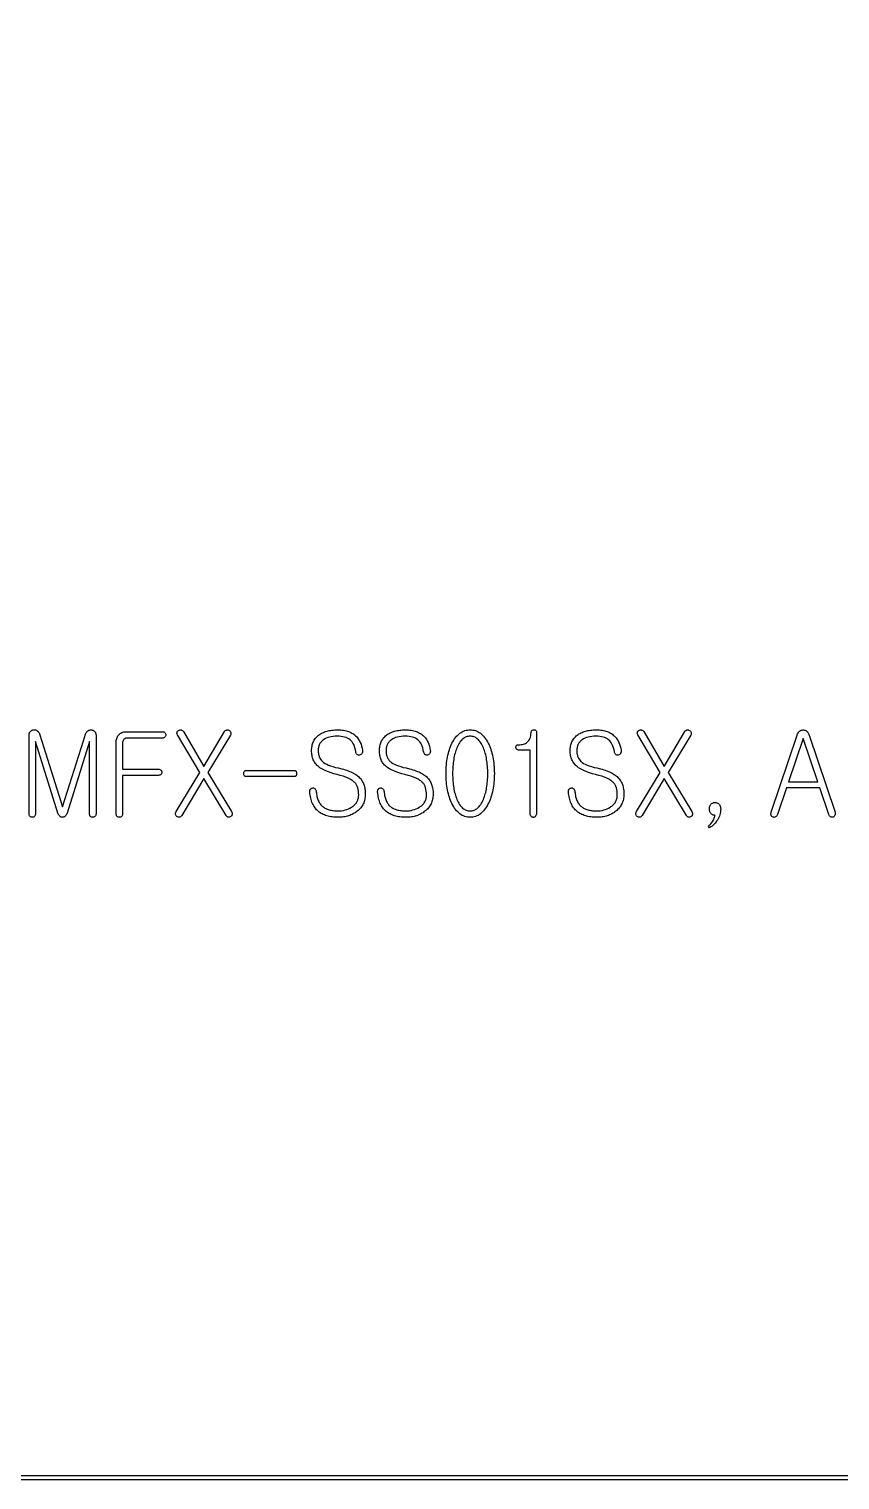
# Model space of a CAD drawing. Extents: x -145 to 145, y -175 to 185.
# Drawn here: x 3.1 to 38.4, y -175.1 to -111.9 of the extents above; entities that cross this region are included whole.
import ezdxf

# ---------------------------------------------------------------- set-up
doc = ezdxf.new("R2010")
doc.units = 0
doc.layers.add('screen_exp-1p', color=7, linetype='CONTINUOUS')

msp = doc.modelspace()

# ---------------------------------------------------------------- linework, layer by layer
at = {"layer": 'screen_exp-1p'}
for points in [[(-145.1, 185.1), (145.1, 185.1), (145.1, -175.1), (-145.1, -175.1), (-145.1, 185.1)], [(-144.9, 0.1), (-134.9, 0.1), (-134.9, -0.1), (-144.9, -0.1), (-144.9, -174.9), (144.9, -174.9), (144.9, -0.1), (134.9, -0.1), (134.9, 0.1), (144.9, 0.1), (144.9, 184.9), (-144.9, 184.9), (-144.9, 0.1)], [(3.068473, -142.678941), (3.069398, -142.65243), (3.072174, -142.62731), (3.076802, -142.603582), (3.08328, -142.581244), (3.091609, -142.560298), (3.101789, -142.540743), (3.113821, -142.52258), (3.127703, -142.505807), (3.157033, -142.479219), (3.19035, -142.458814), (3.208503, -142.45093), (3.227653, -142.444592), (3.2478, -142.4398), (3.268943, -142.436554), (3.2903, -142.43609), (3.311088, -142.437172), (3.350954, -142.443974), (3.388542, -142.456959), (3.423853, -142.476127), (3.457454, -142.503025), (3.485361, -142.534251), (3.507572, -142.569805), (3.524088, -142.609688), (3.624323, -142.926275), (4.526441, -145.790403), (5.437672, -142.916382), (5.528795, -142.624528), (5.536341, -142.601649), (5.545311, -142.580008), (5.555705, -142.559603), (5.567522, -142.540434), (5.595429, -142.505807), (5.62903, -142.476127), (5.666049, -142.457268), (5.704207, -142.445211), (5.723713, -142.441732), (5.743504, -142.439955), (5.763579, -142.439877), (5.783939, -142.441501), (5.804015, -142.443587), (5.823236, -142.447375), (5.841603, -142.452862), (5.859116, -142.460051), (5.875774, -142.468939), (5.891579, -142.479528), (5.920624, -142.505807), (5.935574, -142.52258), (5.94853, -142.540743), (5.959494, -142.560298), (5.968464, -142.581244), (5.97544, -142.603582), (5.980423, -142.62731), (5.983413, -142.65243), (5.98441, -142.678941), (5.98441, -146.087203), (5.983698, -146.10529), (5.981563, -146.122449), (5.97302, -146.153984), (5.958782, -146.181809), (5.938849, -146.205924), (5.917207, -146.223237), (5.893287, -146.235604), (5.867089, -146.243024), (5.838613, -146.245497), (5.810137, -146.243024), (5.783939, -146.235604), (5.76002, -146.223237), (5.738378, -146.205924), (5.720438, -146.181809), (5.707624, -146.153984), (5.699935, -146.122449), (5.697373, -146.087203), (5.697373, -142.946062), (4.726912, -146.06247), (4.707762, -146.105367), (4.686761, -146.142544), (4.663909, -146.174002), (4.639206, -146.19974), (4.612652, -146.219759), (4.584248, -146.234058), (4.553992, -146.242637), (4.521885, -146.245497), (4.490846, -146.242637), (4.461516, -146.234058), (4.433895, -146.219759), (4.407981, -146.19974), (4.383777, -146.174002), (4.361281, -146.142544), (4.340493, -146.105367), (4.321415, -146.06247), (3.350954, -142.946062), (3.350954, -146.087203), (3.350242, -146.10529), (3.348106, -146.122449), (3.339564, -146.153984), (3.325326, -146.181809), (3.305393, -146.205924), (3.284036, -146.223237), (3.26097, -146.235604), (3.236196, -146.243024), (3.209713, -146.245497), (3.181237, -146.243024), (3.15504, -146.235604), (3.13112, -146.223237), (3.109478, -146.205924), (3.091538, -146.181809), (3.078724, -146.153984), (3.071035, -146.122449), (3.068473, -146.087203), (3.068473, -142.678941)], [(7.291807, -142.520647), (8.877348, -142.520647), (8.909811, -142.523121), (8.938856, -142.530541), (8.964485, -142.542907), (8.986696, -142.560221), (9.002642, -142.581244), (9.014033, -142.604741), (9.020867, -142.630711), (9.023145, -142.659154), (9.020867, -142.685434), (9.014033, -142.709858), (9.002642, -142.732427), (8.986696, -142.753141), (8.964485, -142.772619), (8.938856, -142.786531), (8.909811, -142.794879), (8.877348, -142.797661), (7.341925, -142.797661), (7.317578, -142.798744), (7.294655, -142.80199), (7.273155, -142.8074), (7.25308, -142.814975), (7.234428, -142.824714), (7.2172, -142.836617), (7.201396, -142.850684), (7.187016, -142.866915), (7.167082, -142.898759), (7.152844, -142.934932), (7.147861, -142.954641), (7.144302, -142.975433), (7.142166, -142.997306), (7.141454, -143.020262), (7.141454, -144.148105), (8.704214, -144.148105), (8.736677, -144.150578), (8.765722, -144.157998), (8.791351, -144.170365), (8.813562, -144.187678), (8.829509, -144.208393), (8.840899, -144.230962), (8.847733, -144.255386), (8.850011, -144.281665), (8.847733, -144.307945), (8.840899, -144.332369), (8.829509, -144.354938), (8.813562, -144.375652), (8.791351, -144.39513), (8.765722, -144.409042), (8.736677, -144.41739), (8.704214, -144.420172), (7.141454, -144.420172), (7.141454, -146.087203), (7.140742, -146.10529), (7.138606, -146.122449), (7.130064, -146.153984), (7.115826, -146.181809), (7.095893, -146.205924), (7.074536, -146.223237), (7.05147, -146.235604), (7.026696, -146.243024), (7.000213, -146.245497), (6.971737, -146.243024), (6.94554, -146.235604), (6.92162, -146.223237), (6.899978, -146.205924), (6.882038, -146.181809), (6.869224, -146.153984), (6.861535, -146.122449), (6.858973, -146.087203), (6.858973, -143.000475), (6.86061, -142.952013), (6.865522, -142.905561), (6.873709, -142.861118), (6.885171, -142.818685), (6.899907, -142.778261), (6.917918, -142.739847), (6.939204, -142.703443), (6.963764, -142.669048), (6.994803, -142.634266), (7.028689, -142.604123), (7.065423, -142.578616), (7.105005, -142.557748), (7.147434, -142.541516), (7.192711, -142.529922), (7.240835, -142.522966), (7.291807, -142.520647)], [(9.533181, -142.659154), (9.518374, -142.631639), (9.513533, -142.617649), (9.5104, -142.603504), (9.508977, -142.589205), (9.509261, -142.574752), (9.511255, -142.560144), (9.514957, -142.545381), (9.524069, -142.521575), (9.537737, -142.499624), (9.555962, -142.479528), (9.578743, -142.461287), (9.60608, -142.448921), (9.633416, -142.441501), (9.660753, -142.439027), (9.68809, -142.441501), (9.703681, -142.444824), (9.71856, -142.449848), (9.746181, -142.464997), (9.770955, -142.486948), (9.792882, -142.515701), (10.681332, -144.029385), (11.574337, -142.515701), (11.596264, -142.486948), (11.621038, -142.464997), (11.64866, -142.449848), (11.663538, -142.444824), (11.679129, -142.441501), (11.706466, -142.439027), (11.733803, -142.441501), (11.76114, -142.448921), (11.788477, -142.461287), (11.811257, -142.479837), (11.829482, -142.500861), (11.84315, -142.524357), (11.852263, -142.550328), (11.855965, -142.564008), (11.857958, -142.577843), (11.858243, -142.591833), (11.856819, -142.605978), (11.848846, -142.63473), (11.834038, -142.664101), (10.859021, -144.291559), (11.888712, -145.998163), (11.903804, -146.028152), (11.912632, -146.05876), (11.914696, -146.074296), (11.915195, -146.089986), (11.914127, -146.105831), (11.911493, -146.12183), (11.904374, -146.149964), (11.892129, -146.175007), (11.874759, -146.196958), (11.852263, -146.215817), (11.828912, -146.232512), (11.804423, -146.243024), (11.778795, -146.247352), (11.765553, -146.247198), (11.752027, -146.245497), (11.736508, -146.242174), (11.721843, -146.23715), (11.708032, -146.230425), (11.695075, -146.222001), (11.671725, -146.20005), (11.651792, -146.171297), (10.681332, -144.553733), (9.715427, -146.171297), (9.693501, -146.20005), (9.668727, -146.222001), (9.641105, -146.23715), (9.626226, -146.242174), (9.610636, -146.245497), (9.59711, -146.247198), (9.583868, -146.247352), (9.55824, -146.243024), (9.533751, -146.232512), (9.5104, -146.215817), (9.487904, -146.196958), (9.470534, -146.175007), (9.458289, -146.149964), (9.45117, -146.12183), (9.448608, -146.105831), (9.447753, -146.089986), (9.448608, -146.074296), (9.45117, -146.05876), (9.461422, -146.028152), (9.478507, -145.998163), (10.503642, -144.291559), (9.533181, -142.659154)], [(16.512332, -142.436554), (16.577435, -142.437713), (16.640616, -142.441191), (16.701875, -142.446988), (16.761211, -142.455104), (16.818626, -142.465538), (16.874118, -142.478291), (16.927689, -142.493363), (16.979337, -142.510754), (17.029063, -142.530463), (17.076867, -142.552492), (17.122749, -142.576839), (17.166709, -142.603504), (17.208747, -142.632489), (17.248862, -142.663792), (17.287055, -142.697414), (17.323327, -142.733355), (17.373302, -142.791246), (17.418436, -142.853621), (17.45873, -142.920478), (17.494182, -142.991819), (17.524794, -143.067642), (17.550565, -143.147948), (17.571495, -143.232737), (17.587583, -143.32201), (17.590146, -143.344965), (17.591001, -143.366839), (17.590146, -143.38763), (17.587583, -143.40734), (17.583312, -143.425967), (17.577332, -143.443512), (17.569644, -143.459976), (17.560247, -143.475357), (17.542307, -143.499781), (17.52038, -143.51864), (17.494467, -143.531934), (17.464567, -143.539663), (17.435522, -143.539354), (17.407615, -143.53348), (17.380848, -143.522041), (17.35522, -143.505037), (17.332724, -143.482777), (17.315353, -143.45557), (17.303109, -143.423416), (17.29599, -143.386316), (17.280114, -143.30145), (17.259825, -143.222458), (17.235122, -143.14934), (17.206006, -143.082096), (17.172475, -143.020726), (17.134531, -142.96523), (17.092173, -142.915609), (17.045401, -142.871862), (16.993931, -142.834762), (16.937477, -142.802608), (16.876041, -142.775401), (16.80962, -142.753141), (16.738217, -142.735828), (16.66183, -142.723461), (16.58046, -142.716041), (16.494107, -142.713568), (16.400991, -142.715964), (16.313, -142.723152), (16.230135, -142.735132), (16.152395, -142.751905), (16.079782, -142.773469), (16.012294, -142.799826), (15.949931, -142.830974), (15.892695, -142.866915), (15.864557, -142.88788), (15.838235, -142.909967), (15.813727, -142.933173), (15.791036, -142.957501), (15.770159, -142.982949), (15.751098, -143.009519), (15.733852, -143.037208), (15.718422, -143.066019), (15.704807, -143.09595), (15.693007, -143.127002), (15.683023, -143.159175), (15.674854, -143.192468), (15.6685, -143.226883), (15.663962, -143.262418), (15.661239, -143.299073), (15.660331, -143.33685), (15.661043, -143.374645), (15.663179, -143.411359), (15.666738, -143.44699), (15.671721, -143.48154), (15.678128, -143.515007), (15.685959, -143.547393), (15.695214, -143.578696), (15.705893, -143.608917), (15.731521, -143.666113), (15.762844, -143.718981), (15.799863, -143.76752), (15.842577, -143.811731), (15.867689, -143.83372), (15.895186, -143.855169), (15.957335, -143.896443), (16.029023, -143.935552), (16.110251, -143.972498), (16.201018, -144.007279), (16.301325, -144.039896), (16.411171, -144.070349), (16.530556, -144.098638), (16.687459, -144.136434), (16.761425, -144.156781), (16.832401, -144.178094), (16.900388, -144.200374), (16.965384, -144.223619), (17.02739, -144.247831), (17.086407, -144.273009), (17.142433, -144.299153), (17.19547, -144.326263), (17.245516, -144.354339), (17.292573, -144.383381), (17.336639, -144.41339), (17.377716, -144.444365), (17.415802, -144.476306), (17.450899, -144.509213), (17.482347, -144.542216), (17.511766, -144.57692), (17.539157, -144.613325), (17.564518, -144.65143), (17.58785, -144.691235), (17.609154, -144.732741), (17.628429, -144.775947), (17.645674, -144.820853), (17.660891, -144.86746), (17.674079, -144.915768), (17.685238, -144.965776), (17.694368, -145.017484), (17.701469, -145.070893), (17.706542, -145.126002), (17.709585, -145.182811), (17.7106, -145.241321), (17.709211, -145.29871), (17.705047, -145.354631), (17.698106, -145.409083), (17.688388, -145.462067), (17.675895, -145.513582), (17.660624, -145.563628), (17.642578, -145.612206), (17.621755, -145.659316), (17.598155, -145.704957), (17.571779, -145.749129), (17.542627, -145.791833), (17.510698, -145.833068), (17.475993, -145.872834), (17.438512, -145.911133), (17.398254, -145.947962), (17.35522, -145.983323), (17.313556, -146.015071), (17.270575, -146.04477), (17.226277, -146.072421), (17.180662, -146.098024), (17.13373, -146.121579), (17.085481, -146.143086), (17.035915, -146.162544), (16.985032, -146.179954), (16.932832, -146.195315), (16.879315, -146.208629), (16.824481, -146.219894), (16.76833, -146.229111), (16.710862, -146.23628), (16.652077, -146.241401), (16.591975, -146.244473), (16.530556, -146.245497), (16.46152, -146.244492), (16.394512, -146.241478), (16.329534, -146.236454), (16.266584, -146.229421), (16.205663, -146.220377), (16.146771, -146.209325), (16.089909, -146.196262), (16.035075, -146.18119), (15.982269, -146.164109), (15.931493, -146.145018), (15.882746, -146.123917), (15.836028, -146.100807), (15.791338, -146.075687), (15.748678, -146.048558), (15.708046, -146.019419), (15.669443, -145.98827), (15.629541, -145.953083), (15.591846, -145.915538), (15.556358, -145.875636), (15.523077, -145.833377), (15.492003, -145.78876), (15.463135, -145.741786), (15.436474, -145.692455), (15.412021, -145.640766), (15.389774, -145.586719), (15.369734, -145.530316), (15.351901, -145.471554), (15.336275, -145.410436), (15.322855, -145.34696), (15.311643, -145.281127), (15.302637, -145.212936), (15.295839, -145.142388), (15.294415, -145.123065), (15.2947, -145.104669), (15.296693, -145.087201), (15.300395, -145.070661), (15.305805, -145.055048), (15.312924, -145.040362), (15.321752, -145.026604), (15.332288, -145.013774), (15.351652, -144.996151), (15.373293, -144.982857), (15.397213, -144.973891), (15.423411, -144.969254), (15.451887, -144.969563), (15.478085, -144.975437), (15.502005, -144.986876), (15.523646, -145.003881), (15.544149, -145.028614), (15.560096, -145.058294), (15.571486, -145.092921), (15.57832, -145.132494), (15.583161, -145.187198), (15.589711, -145.240007), (15.597969, -145.290923), (15.607935, -145.339946), (15.61961, -145.387074), (15.632994, -145.432309), (15.648086, -145.475651), (15.664887, -145.517099), (15.683397, -145.556653), (15.703614, -145.594313), (15.725541, -145.63008), (15.749176, -145.663953), (15.77452, -145.695933), (15.801572, -145.726019), (15.830332, -145.754211), (15.860802, -145.780509), (15.889545, -145.803272), (15.919961, -145.824566), (15.952049, -145.844391), (15.985811, -145.862748), (16.021246, -145.879636), (16.058354, -145.895056), (16.097134, -145.909007), (16.137588, -145.92149), (16.179715, -145.932504), (16.223514, -145.942049), (16.268987, -145.950126), (16.316132, -145.956735), (16.364951, -145.961875), (16.415442, -145.965546), (16.467606, -145.967749), (16.521444, -145.968483), (16.602387, -145.965933), (16.681194, -145.958281), (16.757865, -145.945527), (16.832401, -145.927673), (16.904801, -145.904717), (16.975066, -145.87666), (17.043194, -145.843502), (17.109187, -145.805243), (17.147256, -145.780567), (17.182869, -145.754771), (17.216026, -145.727854), (17.246726, -145.699817), (17.274971, -145.670658), (17.300759, -145.640379), (17.324092, -145.608979), (17.344968, -145.576459), (17.363389, -145.542818), (17.379353, -145.508056), (17.392861, -145.472173), (17.403914, -145.435169), (17.41251, -145.397045), (17.41865, -145.3578), (17.422334, -145.317434), (17.423562, -145.275948), (17.420999, -145.187449), (17.413311, -145.104978), (17.400496, -145.028537), (17.382557, -144.958124), (17.359491, -144.89374), (17.346036, -144.863808), (17.3313, -144.835384), (17.315282, -144.808467), (17.297983, -144.783058), (17.279402, -144.759155), (17.25954, -144.73676), (17.233538, -144.711041), (17.204511, -144.685825), (17.172457, -144.661111), (17.137379, -144.636899), (17.099274, -144.61319), (17.058144, -144.589983), (16.966808, -144.545076), (16.863369, -144.502179), (16.747828, -144.461292), (16.620184, -144.422414), (16.480438, -144.385546), (16.345178, -144.348755), (16.219599, -144.310109), (16.103702, -144.269608), (15.997486, -144.227252), (15.900953, -144.183041), (15.814101, -144.136975), (15.736931, -144.089054), (15.669443, -144.039278), (15.633581, -144.007588), (15.600033, -143.974353), (15.568799, -143.939572), (15.539878, -143.903244), (15.513271, -143.865371), (15.488977, -143.825953), (15.466997, -143.784988), (15.447331, -143.742477), (15.429978, -143.698421), (15.41494, -143.652819), (15.402214, -143.605671), (15.391803, -143.556977), (15.383705, -143.506737), (15.377921, -143.454952), (15.37445, -143.40162), (15.373293, -143.346743), (15.374468, -143.293682), (15.377992, -143.24209), (15.383865, -143.191966), (15.392088, -143.143311), (15.402659, -143.096124), (15.41558, -143.050406), (15.43085, -143.006156), (15.44847, -142.963375), (15.468439, -142.922063), (15.490757, -142.882219), (15.515424, -142.843843), (15.542441, -142.806937), (15.571806, -142.771498), (15.603521, -142.737528), (15.637586, -142.705027), (15.673999, -142.673994), (15.713047, -142.645242), (15.753875, -142.618344), (15.796482, -142.593302), (15.840869, -142.570114), (15.887035, -142.548782), (15.934982, -142.529304), (15.984708, -142.511682), (16.036214, -142.495914), (16.089499, -142.482001), (16.144565, -142.469944), (16.20141, -142.459741), (16.260035, -142.451394), (16.320439, -142.444901), (16.382624, -142.440264), (16.446588, -142.437481), (16.512332, -142.436554)], [(19.466332, -142.436554), (19.531435, -142.437713), (19.594616, -142.441191), (19.655875, -142.446988), (19.715211, -142.455104), (19.772626, -142.465538), (19.828118, -142.478291), (19.881689, -142.493363), (19.933337, -142.510754), (19.983063, -142.530463), (20.030867, -142.552492), (20.076749, -142.576839), (20.120709, -142.603504), (20.162747, -142.632489), (20.202862, -142.663792), (20.241055, -142.697414), (20.277327, -142.733355), (20.327302, -142.791246), (20.372436, -142.853621), (20.41273, -142.920478), (20.448182, -142.991819), (20.478794, -143.067642), (20.504565, -143.147948), (20.525495, -143.232737), (20.541583, -143.32201), (20.544146, -143.344965), (20.545001, -143.366839), (20.544146, -143.38763), (20.541583, -143.40734), (20.537312, -143.425967), (20.531332, -143.443512), (20.523644, -143.459976), (20.514247, -143.475357), (20.496307, -143.499781), (20.47438, -143.51864), (20.448467, -143.531934), (20.418567, -143.539663), (20.389522, -143.539354), (20.361615, -143.53348), (20.334848, -143.522041), (20.30922, -143.505037), (20.286724, -143.482777), (20.269353, -143.45557), (20.257109, -143.423416), (20.24999, -143.386316), (20.234114, -143.30145), (20.213825, -143.222458), (20.189122, -143.14934), (20.160006, -143.082096), (20.126475, -143.020726), (20.088531, -142.96523), (20.046173, -142.915609), (19.999401, -142.871862), (19.947931, -142.834762), (19.891477, -142.802608), (19.830041, -142.775401), (19.76362, -142.753141), (19.692217, -142.735828), (19.61583, -142.723461), (19.53446, -142.716041), (19.448107, -142.713568), (19.354991, -142.715964), (19.267, -142.723152), (19.184135, -142.735132), (19.106395, -142.751905), (19.033782, -142.773469), (18.966294, -142.799826), (18.903931, -142.830974), (18.846695, -142.866915), (18.818557, -142.88788), (18.792235, -142.909967), (18.767727, -142.933173), (18.745036, -142.957501), (18.724159, -142.982949), (18.705098, -143.009519), (18.687852, -143.037208), (18.672422, -143.066019), (18.658807, -143.09595), (18.647007, -143.127002), (18.637023, -143.159175), (18.628854, -143.192468), (18.6225, -143.226883), (18.617962, -143.262418), (18.615239, -143.299073), (18.614331, -143.33685), (18.615043, -143.374645), (18.617179, -143.411359), (18.620738, -143.44699), (18.625721, -143.48154), (18.632128, -143.515007), (18.639959, -143.547393), (18.649214, -143.578696), (18.659893, -143.608917), (18.685521, -143.666113), (18.716844, -143.718981), (18.753863, -143.76752), (18.796577, -143.811731), (18.821689, -143.83372), (18.849186, -143.855169), (18.911335, -143.896443), (18.983023, -143.935552), (19.064251, -143.972498), (19.155018, -144.007279), (19.255325, -144.039896), (19.365171, -144.070349), (19.484556, -144.098638), (19.641459, -144.136434), (19.715425, -144.156781), (19.786401, -144.178094), (19.854388, -144.200374), (19.919384, -144.223619), (19.98139, -144.247831), (20.040407, -144.273009), (20.096433, -144.299153), (20.14947, -144.326263), (20.199516, -144.354339), (20.246573, -144.383381), (20.290639, -144.41339), (20.331716, -144.444365), (20.369802, -144.476306), (20.404899, -144.509213), (20.436347, -144.542216), (20.465766, -144.57692), (20.493157, -144.613325), (20.518518, -144.65143), (20.54185, -144.691235), (20.563154, -144.732741), (20.582429, -144.775947), (20.599674, -144.820853), (20.614891, -144.86746), (20.628079, -144.915768), (20.639238, -144.965776), (20.648368, -145.017484), (20.655469, -145.070893), (20.660542, -145.126002), (20.663585, -145.182811), (20.6646, -145.241321), (20.663211, -145.29871), (20.659047, -145.354631), (20.652106, -145.409083), (20.642388, -145.462067), (20.629895, -145.513582), (20.614624, -145.563628), (20.596578, -145.612206), (20.575755, -145.659316), (20.552155, -145.704957), (20.525779, -145.749129), (20.496627, -145.791833), (20.464698, -145.833068), (20.429993, -145.872834), (20.392512, -145.911133), (20.352254, -145.947962), (20.30922, -145.983323), (20.267556, -146.015071), (20.224575, -146.04477), (20.180277, -146.072421), (20.134662, -146.098024), (20.08773, -146.121579), (20.039481, -146.143086), (19.989915, -146.162544), (19.939032, -146.179954), (19.886832, -146.195315), (19.833315, -146.208629), (19.778481, -146.219894), (19.72233, -146.229111), (19.664862, -146.23628), (19.606077, -146.241401), (19.545975, -146.244473), (19.484556, -146.245497), (19.41552, -146.244492), (19.348512, -146.241478), (19.283534, -146.236454), (19.220584, -146.229421), (19.159663, -146.220377), (19.100771, -146.209325), (19.043909, -146.196262), (18.989075, -146.18119), (18.936269, -146.164109), (18.885493, -146.145018), (18.836746, -146.123917), (18.790028, -146.100807), (18.745338, -146.075687), (18.702678, -146.048558), (18.662046, -146.019419), (18.623443, -145.98827), (18.583541, -145.953083), (18.545846, -145.915538), (18.510358, -145.875636), (18.477077, -145.833377), (18.446003, -145.78876), (18.417135, -145.741786), (18.390474, -145.692455), (18.366021, -145.640766), (18.343774, -145.586719), (18.323734, -145.530316), (18.305901, -145.471554), (18.290275, -145.410436), (18.276855, -145.34696), (18.265643, -145.281127), (18.256637, -145.212936), (18.249839, -145.142388), (18.248415, -145.123065), (18.2487, -145.104669), (18.250693, -145.087201), (18.254395, -145.070661), (18.259805, -145.055048), (18.266924, -145.040362), (18.275752, -145.026604), (18.286288, -145.013774), (18.305652, -144.996151), (18.327293, -144.982857), (18.351213, -144.973891), (18.377411, -144.969254), (18.405887, -144.969563), (18.432085, -144.975437), (18.456005, -144.986876), (18.477646, -145.003881), (18.498149, -145.028614), (18.514096, -145.058294), (18.525486, -145.092921), (18.53232, -145.132494), (18.537161, -145.187198), (18.543711, -145.240007), (18.551969, -145.290923), (18.561935, -145.339946), (18.57361, -145.387074), (18.586994, -145.432309), (18.602086, -145.475651), (18.618887, -145.517099), (18.637397, -145.556653), (18.657614, -145.594313), (18.679541, -145.63008), (18.703176, -145.663953), (18.72852, -145.695933), (18.755572, -145.726019), (18.784332, -145.754211), (18.814802, -145.780509), (18.843545, -145.803272), (18.873961, -145.824566), (18.906049, -145.844391), (18.939811, -145.862748), (18.975246, -145.879636), (19.012354, -145.895056), (19.051134, -145.909007), (19.091588, -145.92149), (19.133715, -145.932504), (19.177514, -145.942049), (19.222987, -145.950126), (19.270132, -145.956735), (19.318951, -145.961875), (19.369442, -145.965546), (19.421606, -145.967749), (19.475444, -145.968483), (19.556387, -145.965933), (19.635194, -145.958281), (19.711865, -145.945527), (19.786401, -145.927673), (19.858801, -145.904717), (19.929066, -145.87666), (19.997194, -145.843502), (20.063187, -145.805243), (20.101256, -145.780567), (20.136869, -145.754771), (20.170026, -145.727854), (20.200726, -145.699817), (20.228971, -145.670658), (20.254759, -145.640379), (20.278092, -145.608979), (20.298968, -145.576459), (20.317389, -145.542818), (20.333353, -145.508056), (20.346861, -145.472173), (20.357914, -145.435169), (20.36651, -145.397045), (20.37265, -145.3578), (20.376334, -145.317434), (20.377562, -145.275948), (20.374999, -145.187449), (20.367311, -145.104978), (20.354496, -145.028537), (20.336557, -144.958124), (20.313491, -144.89374), (20.300036, -144.863808), (20.2853, -144.835384), (20.269282, -144.808467), (20.251983, -144.783058), (20.233402, -144.759155), (20.21354, -144.73676), (20.187538, -144.711041), (20.158511, -144.685825), (20.126457, -144.661111), (20.091379, -144.636899), (20.053274, -144.61319), (20.012144, -144.589983), (19.920808, -144.545076), (19.817369, -144.502179), (19.701828, -144.461292), (19.574184, -144.422414), (19.434438, -144.385546), (19.299178, -144.348755), (19.173599, -144.310109), (19.057702, -144.269608), (18.951486, -144.227252), (18.854953, -144.183041), (18.768101, -144.136975), (18.690931, -144.089054), (18.623443, -144.039278), (18.587581, -144.007588), (18.554033, -143.974353), (18.522799, -143.939572), (18.493878, -143.903244), (18.467271, -143.865371), (18.442977, -143.825953), (18.420997, -143.784988), (18.401331, -143.742477), (18.383978, -143.698421), (18.36894, -143.652819), (18.356214, -143.605671), (18.345803, -143.556977), (18.337705, -143.506737), (18.331921, -143.454952), (18.32845, -143.40162), (18.327293, -143.346743), (18.328468, -143.293682), (18.331992, -143.24209), (18.337865, -143.191966), (18.346088, -143.143311), (18.356659, -143.096124), (18.36958, -143.050406), (18.38485, -143.006156), (18.40247, -142.963375), (18.422439, -142.922063), (18.444757, -142.882219), (18.469424, -142.843843), (18.496441, -142.806937), (18.525806, -142.771498), (18.557521, -142.737528), (18.591586, -142.705027), (18.627999, -142.673994), (18.667047, -142.645242), (18.707875, -142.618344), (18.750482, -142.593302), (18.794869, -142.570114), (18.841035, -142.548782), (18.888982, -142.529304), (18.938708, -142.511682), (18.990214, -142.495914), (19.043499, -142.482001), (19.098565, -142.469944), (19.15541, -142.459741), (19.214035, -142.451394), (19.274439, -142.444901), (19.336624, -142.440264), (19.400588, -142.437481), (19.466332, -142.436554)], [(22.279091, -142.436554), (22.340367, -142.438853), (22.400042, -142.445752), (22.458116, -142.457249), (22.514587, -142.473345), (22.569457, -142.49404), (22.622724, -142.519333), (22.67439, -142.549226), (22.724455, -142.583718), (22.772917, -142.622808), (22.819778, -142.666497), (22.865037, -142.714785), (22.908694, -142.767672), (22.95075, -142.825158), (22.991203, -142.887243), (23.030055, -142.953926), (23.067305, -143.025209), (23.099305, -143.092955), (23.12924, -143.162634), (23.157111, -143.234245), (23.182918, -143.307788), (23.206659, -143.383263), (23.228337, -143.460671), (23.247949, -143.540011), (23.265498, -143.621284), (23.280982, -143.704488), (23.294401, -143.789625), (23.305756, -143.876695), (23.315046, -143.965696), (23.322272, -144.05663), (23.327433, -144.149496), (23.33053, -144.244295), (23.331562, -144.341026), (23.33053, -144.437157), (23.327433, -144.531395), (23.322272, -144.62374), (23.315046, -144.714191), (23.305756, -144.802748), (23.294401, -144.889411), (23.280982, -144.974181), (23.265498, -145.057057), (23.247949, -145.13804), (23.228337, -145.217129), (23.206659, -145.294324), (23.182918, -145.369626), (23.157111, -145.443034), (23.12924, -145.514548), (23.099305, -145.584169), (23.067305, -145.651896), (23.030055, -145.723777), (22.991203, -145.791021), (22.95075, -145.853627), (22.908694, -145.911596), (22.865037, -145.964928), (22.819778, -146.013622), (22.772917, -146.057678), (22.724455, -146.097097), (22.67439, -146.131878), (22.622724, -146.162022), (22.569457, -146.187528), (22.514587, -146.208397), (22.458116, -146.224628), (22.400042, -146.236222), (22.340367, -146.243178), (22.279091, -146.245497), (22.217262, -146.243178), (22.157071, -146.236222), (22.098518, -146.224628), (22.041601, -146.208397), (21.986322, -146.187528), (21.932681, -146.162022), (21.880677, -146.131878), (21.83031, -146.097097), (21.78158, -146.057678), (21.734488, -146.013622), (21.689033, -145.964928), (21.645216, -145.911596), (21.603036, -145.853627), (21.562493, -145.791021), (21.523588, -145.723777), (21.48632, -145.651896), (21.454872, -145.584169), (21.425453, -145.514548), (21.398063, -145.443034), (21.372701, -145.369626), (21.349369, -145.294324), (21.328065, -145.217129), (21.308791, -145.13804), (21.291545, -145.057057), (21.276328, -144.974181), (21.26314, -144.889411), (21.251981, -144.802748), (21.242851, -144.714191), (21.23575, -144.62374), (21.230677, -144.531395), (21.227634, -144.437157), (21.22662, -144.341026), (21.227634, -144.244295), (21.230677, -144.149496), (21.23575, -144.05663), (21.242851, -143.965696), (21.251981, -143.876695), (21.26314, -143.789625), (21.276328, -143.704488), (21.291545, -143.621284), (21.308791, -143.540011), (21.328065, -143.460671), (21.349369, -143.383263), (21.372701, -143.307788), (21.398063, -143.234245), (21.425453, -143.162634), (21.454872, -143.092955), (21.48632, -143.025209), (21.523588, -142.953926), (21.562493, -142.887243), (21.603036, -142.825158), (21.645216, -142.767672), (21.689033, -142.714785), (21.734488, -142.666497), (21.78158, -142.622808), (21.83031, -142.583718), (21.880677, -142.549226), (21.932681, -142.519333), (21.986322, -142.49404), (22.041601, -142.473345), (22.098518, -142.457249), (22.157071, -142.445752), (22.217262, -142.438853), (22.279091, -142.436554)], [(22.279091, -142.713568), (22.233583, -142.715539), (22.18932, -142.721452), (22.146304, -142.731306), (22.104533, -142.745103), (22.064008, -142.762842), (22.024729, -142.784522), (21.986696, -142.810144), (21.949909, -142.839708), (21.914367, -142.873214), (21.880072, -142.910662), (21.847022, -142.952052), (21.815218, -142.997384), (21.784659, -143.046657), (21.755347, -143.099873), (21.72728, -143.15703), (21.700459, -143.218129), (21.677839, -143.275866), (21.656678, -143.335304), (21.636976, -143.396442), (21.618733, -143.45928), (21.60195, -143.523819), (21.586627, -143.590058), (21.572763, -143.657997), (21.560358, -143.727637), (21.549412, -143.798978), (21.539926, -143.872018), (21.5319, -143.94676), (21.525332, -144.023201), (21.520224, -144.101343), (21.516576, -144.181186), (21.514387, -144.262729), (21.513657, -144.345972), (21.514387, -144.428018), (21.516576, -144.50844), (21.520224, -144.587239), (21.525332, -144.664415), (21.5319, -144.739968), (21.539926, -144.813897), (21.549412, -144.886204), (21.560358, -144.956887), (21.572763, -145.025947), (21.586627, -145.093385), (21.60195, -145.159199), (21.618733, -145.22339), (21.636976, -145.285957), (21.656678, -145.346902), (21.677839, -145.406223), (21.700459, -145.463922), (21.72728, -145.525021), (21.755347, -145.582178), (21.784659, -145.635394), (21.815218, -145.684667), (21.847022, -145.729999), (21.880072, -145.771389), (21.914367, -145.808837), (21.949909, -145.842343), (21.986696, -145.871907), (22.024729, -145.897529), (22.064008, -145.91921), (22.104533, -145.936948), (22.146304, -145.950745), (22.18932, -145.960599), (22.233583, -145.966512), (22.279091, -145.968483), (22.323513, -145.966512), (22.366797, -145.960599), (22.408941, -145.950745), (22.449947, -145.936948), (22.489813, -145.91921), (22.52854, -145.897529), (22.566128, -145.871907), (22.602578, -145.842343), (22.637888, -145.808837), (22.672059, -145.771389), (22.705091, -145.729999), (22.736984, -145.684667), (22.767738, -145.635394), (22.797353, -145.582178), (22.825829, -145.525021), (22.853166, -145.463922), (22.876338, -145.406223), (22.898016, -145.346902), (22.918198, -145.285957), (22.936885, -145.22339), (22.954078, -145.159199), (22.969775, -145.093385), (22.983977, -145.025947), (22.996685, -144.956887), (23.007897, -144.886204), (23.017615, -144.813897), (23.025837, -144.739968), (23.032564, -144.664415), (23.037797, -144.587239), (23.041534, -144.50844), (23.043777, -144.428018), (23.044524, -144.345972), (23.043777, -144.262729), (23.041534, -144.181186), (23.037797, -144.101343), (23.032564, -144.023201), (23.025837, -143.94676), (23.017615, -143.872018), (23.007897, -143.798978), (22.996685, -143.727637), (22.983977, -143.657997), (22.969775, -143.590058), (22.954078, -143.523819), (22.936885, -143.45928), (22.918198, -143.396442), (22.898016, -143.335304), (22.876338, -143.275866), (22.853166, -143.218129), (22.825829, -143.15703), (22.797353, -143.099873), (22.767738, -143.046657), (22.736984, -142.997384), (22.705091, -142.952052), (22.672059, -142.910662), (22.637888, -142.873214), (22.602578, -142.839708), (22.566128, -142.810144), (22.52854, -142.784522), (22.489813, -142.762842), (22.449947, -142.745103), (22.408941, -142.731306), (22.366797, -142.721452), (22.323513, -142.715539), (22.279091, -142.713568)], [(24.387072, -143.317063), (24.361372, -143.315285), (24.338947, -143.309952), (24.319797, -143.301063), (24.303922, -143.288619), (24.291321, -143.27262), (24.281995, -143.253065), (24.275944, -143.229955), (24.273168, -143.203289), (24.273737, -143.176624), (24.277724, -143.153513), (24.285128, -143.133958), (24.295949, -143.117959), (24.310187, -143.105515), (24.327842, -143.096626), (24.348914, -143.091293), (24.373403, -143.089516), (24.435267, -143.087815), (24.493287, -143.082714), (24.547463, -143.074212), (24.597794, -143.062309), (24.644281, -143.047005), (24.686924, -143.0283), (24.725722, -143.006195), (24.760676, -142.980689), (24.797197, -142.945985), (24.829303, -142.906179), (24.856996, -142.861273), (24.880275, -142.811265), (24.899141, -142.756156), (24.913592, -142.695945), (24.92363, -142.630634), (24.929254, -142.560221), (24.932173, -142.532319), (24.938651, -142.507972), (24.948689, -142.48718), (24.962286, -142.469944), (24.979443, -142.456263), (25.000159, -142.446138), (25.024435, -142.439568), (25.05227, -142.436554), (25.080034, -142.437404), (25.104096, -142.442428), (25.124457, -142.451626), (25.141115, -142.464997), (25.154072, -142.482543), (25.163326, -142.504262), (25.168879, -142.530154), (25.17073, -142.560221), (25.17073, -146.067417), (25.170018, -146.087899), (25.167882, -146.107299), (25.164323, -146.125618), (25.15934, -146.142854), (25.145102, -146.17408), (25.125168, -146.200977), (25.103811, -146.222619), (25.080746, -146.238077), (25.055972, -146.247352), (25.042944, -146.249671), (25.029489, -146.250444), (25.001013, -146.245497), (24.974815, -146.235604), (24.950896, -146.220764), (24.929254, -146.200977), (24.911314, -146.171915), (24.8985, -146.139144), (24.890811, -146.102662), (24.888249, -146.06247), (24.888249, -143.317063), (24.387072, -143.317063)], [(27.775332, -142.436554), (27.840435, -142.437713), (27.903616, -142.441191), (27.964875, -142.446988), (28.024211, -142.455104), (28.081626, -142.465538), (28.137118, -142.478291), (28.190689, -142.493363), (28.242337, -142.510754), (28.292063, -142.530463), (28.339867, -142.552492), (28.385749, -142.576839), (28.429709, -142.603504), (28.471747, -142.632489), (28.511862, -142.663792), (28.550055, -142.697414), (28.586327, -142.733355), (28.636302, -142.791246), (28.681436, -142.853621), (28.72173, -142.920478), (28.757182, -142.991819), (28.787794, -143.067642), (28.813565, -143.147948), (28.834495, -143.232737), (28.850583, -143.32201), (28.853146, -143.344965), (28.854001, -143.366839), (28.853146, -143.38763), (28.850583, -143.40734), (28.846312, -143.425967), (28.840332, -143.443512), (28.832644, -143.459976), (28.823247, -143.475357), (28.805307, -143.499781), (28.78338, -143.51864), (28.757467, -143.531934), (28.727567, -143.539663), (28.698522, -143.539354), (28.670615, -143.53348), (28.643848, -143.522041), (28.61822, -143.505037), (28.595724, -143.482777), (28.578353, -143.45557), (28.566109, -143.423416), (28.55899, -143.386316), (28.543114, -143.30145), (28.522825, -143.222458), (28.498122, -143.14934), (28.469006, -143.082096), (28.435475, -143.020726), (28.397531, -142.96523), (28.355173, -142.915609), (28.308401, -142.871862), (28.256931, -142.834762), (28.200477, -142.802608), (28.139041, -142.775401), (28.07262, -142.753141), (28.001217, -142.735828), (27.92483, -142.723461), (27.84346, -142.716041), (27.757107, -142.713568), (27.663991, -142.715964), (27.576, -142.723152), (27.493135, -142.735132), (27.415395, -142.751905), (27.342782, -142.773469), (27.275294, -142.799826), (27.212931, -142.830974), (27.155695, -142.866915), (27.127557, -142.88788), (27.101235, -142.909967), (27.076727, -142.933173), (27.054036, -142.957501), (27.033159, -142.982949), (27.014098, -143.009519), (26.996852, -143.037208), (26.981422, -143.066019), (26.967807, -143.09595), (26.956007, -143.127002), (26.946023, -143.159175), (26.937854, -143.192468), (26.9315, -143.226883), (26.926962, -143.262418), (26.924239, -143.299073), (26.923331, -143.33685), (26.924043, -143.374645), (26.926179, -143.411359), (26.929738, -143.44699), (26.934721, -143.48154), (26.941128, -143.515007), (26.948959, -143.547393), (26.958214, -143.578696), (26.968893, -143.608917), (26.994521, -143.666113), (27.025844, -143.718981), (27.062863, -143.76752), (27.105577, -143.811731), (27.130689, -143.83372), (27.158186, -143.855169), (27.220335, -143.896443), (27.292023, -143.935552), (27.373251, -143.972498), (27.464018, -144.007279), (27.564325, -144.039896), (27.674171, -144.070349), (27.793556, -144.098638), (27.950459, -144.136434), (28.024425, -144.156781), (28.095401, -144.178094), (28.163388, -144.200374), (28.228384, -144.223619), (28.29039, -144.247831), (28.349407, -144.273009), (28.405433, -144.299153), (28.45847, -144.326263), (28.508516, -144.354339), (28.555573, -144.383381), (28.599639, -144.41339), (28.640716, -144.444365), (28.678802, -144.476306), (28.713899, -144.509213), (28.745347, -144.542216), (28.774766, -144.57692), (28.802157, -144.613325), (28.827518, -144.65143), (28.85085, -144.691235), (28.872154, -144.732741), (28.891429, -144.775947), (28.908674, -144.820853), (28.923891, -144.86746), (28.937079, -144.915768), (28.948238, -144.965776), (28.957368, -145.017484), (28.964469, -145.070893), (28.969542, -145.126002), (28.972585, -145.182811), (28.9736, -145.241321), (28.972211, -145.29871), (28.968047, -145.354631), (28.961106, -145.409083), (28.951388, -145.462067), (28.938895, -145.513582), (28.923624, -145.563628), (28.905578, -145.612206), (28.884755, -145.659316), (28.861155, -145.704957), (28.834779, -145.749129), (28.805627, -145.791833), (28.773698, -145.833068), (28.738993, -145.872834), (28.701512, -145.911133), (28.661254, -145.947962), (28.61822, -145.983323), (28.576556, -146.015071), (28.533575, -146.04477), (28.489277, -146.072421), (28.443662, -146.098024), (28.39673, -146.121579), (28.348481, -146.143086), (28.298915, -146.162544), (28.248032, -146.179954), (28.195832, -146.195315), (28.142315, -146.208629), (28.087481, -146.219894), (28.03133, -146.229111), (27.973862, -146.23628), (27.915077, -146.241401), (27.854975, -146.244473), (27.793556, -146.245497), (27.72452, -146.244492), (27.657512, -146.241478), (27.592534, -146.236454), (27.529584, -146.229421), (27.468663, -146.220377), (27.409771, -146.209325), (27.352909, -146.196262), (27.298075, -146.18119), (27.245269, -146.164109), (27.194493, -146.145018), (27.145746, -146.123917), (27.099028, -146.100807), (27.054338, -146.075687), (27.011678, -146.048558), (26.971046, -146.019419), (26.932443, -145.98827), (26.892541, -145.953083), (26.854846, -145.915538), (26.819358, -145.875636), (26.786077, -145.833377), (26.755003, -145.78876), (26.726135, -145.741786), (26.699474, -145.692455), (26.675021, -145.640766), (26.652774, -145.586719), (26.632734, -145.530316), (26.614901, -145.471554), (26.599275, -145.410436), (26.585855, -145.34696), (26.574643, -145.281127), (26.565637, -145.212936), (26.558839, -145.142388), (26.557415, -145.123065), (26.5577, -145.104669), (26.559693, -145.087201), (26.563395, -145.070661), (26.568805, -145.055048), (26.575924, -145.040362), (26.584752, -145.026604), (26.595288, -145.013774), (26.614652, -144.996151), (26.636293, -144.982857), (26.660213, -144.973891), (26.686411, -144.969254), (26.714887, -144.969563), (26.741085, -144.975437), (26.765005, -144.986876), (26.786646, -145.003881), (26.807149, -145.028614), (26.823096, -145.058294), (26.834486, -145.092921), (26.84132, -145.132494), (26.846161, -145.187198), (26.852711, -145.240007), (26.860969, -145.290923), (26.870935, -145.339946), (26.88261, -145.387074), (26.895994, -145.432309), (26.911086, -145.475651), (26.927887, -145.517099), (26.946397, -145.556653), (26.966614, -145.594313), (26.988541, -145.63008), (27.012176, -145.663953), (27.03752, -145.695933), (27.064572, -145.726019), (27.093332, -145.754211), (27.123802, -145.780509), (27.152545, -145.803272), (27.182961, -145.824566), (27.215049, -145.844391), (27.248811, -145.862748), (27.284246, -145.879636), (27.321354, -145.895056), (27.360134, -145.909007), (27.400588, -145.92149), (27.442715, -145.932504), (27.486514, -145.942049), (27.531987, -145.950126), (27.579132, -145.956735), (27.627951, -145.961875), (27.678442, -145.965546), (27.730606, -145.967749), (27.784444, -145.968483), (27.865387, -145.965933), (27.944194, -145.958281), (28.020865, -145.945527), (28.095401, -145.927673), (28.167801, -145.904717), (28.238066, -145.87666), (28.306194, -145.843502), (28.372187, -145.805243), (28.410256, -145.780567), (28.445869, -145.754771), (28.479026, -145.727854), (28.509726, -145.699817), (28.537971, -145.670658), (28.563759, -145.640379), (28.587092, -145.608979), (28.607968, -145.576459), (28.626389, -145.542818), (28.642353, -145.508056), (28.655861, -145.472173), (28.666914, -145.435169), (28.67551, -145.397045), (28.68165, -145.3578), (28.685334, -145.317434), (28.686562, -145.275948), (28.683999, -145.187449), (28.676311, -145.104978), (28.663496, -145.028537), (28.645557, -144.958124), (28.622491, -144.89374), (28.609036, -144.863808), (28.5943, -144.835384), (28.578282, -144.808467), (28.560983, -144.783058), (28.542402, -144.759155), (28.52254, -144.73676), (28.496538, -144.711041), (28.467511, -144.685825), (28.435457, -144.661111), (28.400379, -144.636899), (28.362274, -144.61319), (28.321144, -144.589983), (28.229808, -144.545076), (28.126369, -144.502179), (28.010828, -144.461292), (27.883184, -144.422414), (27.743438, -144.385546), (27.608178, -144.348755), (27.482599, -144.310109), (27.366702, -144.269608), (27.260486, -144.227252), (27.163953, -144.183041), (27.077101, -144.136975), (26.999931, -144.089054), (26.932443, -144.039278), (26.896581, -144.007588), (26.863033, -143.974353), (26.831799, -143.939572), (26.802878, -143.903244), (26.776271, -143.865371), (26.751977, -143.825953), (26.729997, -143.784988), (26.710331, -143.742477), (26.692978, -143.698421), (26.67794, -143.652819), (26.665214, -143.605671), (26.654803, -143.556977), (26.646705, -143.506737), (26.640921, -143.454952), (26.63745, -143.40162), (26.636293, -143.346743), (26.637468, -143.293682), (26.640992, -143.24209), (26.646865, -143.191966), (26.655088, -143.143311), (26.665659, -143.096124), (26.67858, -143.050406), (26.69385, -143.006156), (26.71147, -142.963375), (26.731439, -142.922063), (26.753757, -142.882219), (26.778424, -142.843843), (26.805441, -142.806937), (26.834806, -142.771498), (26.866521, -142.737528), (26.900586, -142.705027), (26.936999, -142.673994), (26.976047, -142.645242), (27.016875, -142.618344), (27.059482, -142.593302), (27.103869, -142.570114), (27.150035, -142.548782), (27.197982, -142.529304), (27.247708, -142.511682), (27.299214, -142.495914), (27.352499, -142.482001), (27.407565, -142.469944), (27.46441, -142.459741), (27.523035, -142.451394), (27.583439, -142.444901), (27.645624, -142.440264), (27.709588, -142.437481), (27.775332, -142.436554)], [(29.581181, -142.659154), (29.566374, -142.631639), (29.561533, -142.617649), (29.5584, -142.603504), (29.556977, -142.589205), (29.557261, -142.574752), (29.559255, -142.560144), (29.562957, -142.545381), (29.572069, -142.521575), (29.585737, -142.499624), (29.603962, -142.479528), (29.626743, -142.461287), (29.65408, -142.448921), (29.681416, -142.441501), (29.708753, -142.439027), (29.73609, -142.441501), (29.751681, -142.444824), (29.76656, -142.449848), (29.794181, -142.464997), (29.818955, -142.486948), (29.840882, -142.515701), (30.729332, -144.029385), (31.622337, -142.515701), (31.644264, -142.486948), (31.669038, -142.464997), (31.69666, -142.449848), (31.711538, -142.444824), (31.727129, -142.441501), (31.754466, -142.439027), (31.781803, -142.441501), (31.80914, -142.448921), (31.836477, -142.461287), (31.859257, -142.479837), (31.877482, -142.500861), (31.89115, -142.524357), (31.900263, -142.550328), (31.903965, -142.564008), (31.905958, -142.577843), (31.906243, -142.591833), (31.904819, -142.605978), (31.896846, -142.63473), (31.882038, -142.664101), (30.907021, -144.291559), (31.936712, -145.998163), (31.951804, -146.028152), (31.960632, -146.05876), (31.962696, -146.074296), (31.963195, -146.089986), (31.962127, -146.105831), (31.959493, -146.12183), (31.952374, -146.149964), (31.940129, -146.175007), (31.922759, -146.196958), (31.900263, -146.215817), (31.876912, -146.232512), (31.852423, -146.243024), (31.826795, -146.247352), (31.813553, -146.247198), (31.800027, -146.245497), (31.784508, -146.242174), (31.769843, -146.23715), (31.756032, -146.230425), (31.743075, -146.222001), (31.719725, -146.20005), (31.699792, -146.171297), (30.729332, -144.553733), (29.763427, -146.171297), (29.741501, -146.20005), (29.716727, -146.222001), (29.689105, -146.23715), (29.674226, -146.242174), (29.658636, -146.245497), (29.64511, -146.247198), (29.631868, -146.247352), (29.60624, -146.243024), (29.581751, -146.232512), (29.5584, -146.215817), (29.535904, -146.196958), (29.518534, -146.175007), (29.506289, -146.149964), (29.49917, -146.12183), (29.496608, -146.105831), (29.495753, -146.089986), (29.496608, -146.074296), (29.49917, -146.05876), (29.509422, -146.028152), (29.526507, -145.998163), (30.551642, -144.291559), (29.581181, -142.659154)], [(36.519412, -142.669048), (36.539914, -142.615562), (36.564973, -142.568878), (36.579211, -142.548086), (36.594588, -142.528995), (36.611104, -142.511604), (36.628759, -142.495914), (36.664069, -142.472108), (36.701658, -142.455104), (36.721306, -142.449152), (36.741524, -142.444901), (36.762311, -142.442351), (36.783668, -142.441501), (36.80289, -142.442351), (36.821826, -142.444901), (36.858845, -142.455104), (36.894725, -142.472108), (36.929465, -142.495914), (36.94712, -142.511604), (36.963636, -142.528995), (36.979013, -142.548086), (36.993251, -142.568878), (37.01831, -142.615562), (37.038813, -142.669048), (38.168739, -146.022897), (38.176997, -146.059378), (38.178777, -146.077156), (38.17899, -146.094624), (38.177637, -146.111782), (38.174719, -146.128632), (38.164183, -146.161404), (38.150799, -146.186446), (38.133429, -146.20716), (38.112072, -146.223546), (38.086728, -146.235604), (38.059391, -146.242715), (38.032054, -146.244261), (38.004717, -146.240241), (37.97738, -146.230657), (37.951752, -146.21087), (37.929541, -146.186137), (37.910747, -146.156457), (37.89537, -146.12183), (37.512653, -144.969254), (36.050128, -144.969254), (35.662855, -146.12183), (35.647193, -146.156457), (35.627545, -146.186137), (35.60391, -146.21087), (35.576288, -146.230657), (35.550944, -146.242406), (35.525031, -146.247971), (35.511861, -146.248434), (35.498549, -146.247352), (35.471497, -146.240551), (35.445868, -146.228184), (35.423657, -146.21087), (35.404863, -146.18861), (35.389486, -146.161404), (35.383577, -146.146254), (35.379519, -146.130487), (35.377312, -146.114101), (35.376956, -146.097097), (35.378451, -146.079474), (35.381797, -146.061233), (35.394042, -146.022897), (36.519412, -142.669048)], [(36.141251, -144.697186), (37.416974, -144.697186), (36.788225, -142.817448), (36.774556, -142.817448), (36.141251, -144.697186)], [(14.608297, -144.202519), (14.634994, -144.204605), (14.65813, -144.210866), (14.677707, -144.2213), (14.693725, -144.235909), (14.706183, -144.254691), (14.715082, -144.277646), (14.720421, -144.304776), (14.722201, -144.336079), (14.720421, -144.368541), (14.715082, -144.396676), (14.706183, -144.420482), (14.693725, -144.439959), (14.677707, -144.455108), (14.65813, -144.465929), (14.634994, -144.472422), (14.608297, -144.474586), (12.530692, -144.474586), (12.505064, -144.472422), (12.482852, -144.465929), (12.464058, -144.455108), (12.448681, -144.439959), (12.436721, -144.420482), (12.428178, -144.396676), (12.423053, -144.368541), (12.421344, -144.336079), (12.422056, -144.304776), (12.42647, -144.277646), (12.434586, -144.254691), (12.446403, -144.235909), (12.461922, -144.2213), (12.481144, -144.210866), (12.504067, -144.204605), (12.530692, -144.202519), (14.608297, -144.202519)], [(32.65159, -146.641232), (32.706549, -146.587746), (32.757521, -146.531168), (32.804506, -146.471499), (32.847505, -146.408738), (32.884239, -146.341339), (32.91243, -146.277651), (32.923322, -146.247198), (32.932078, -146.217672), (32.938699, -146.189074), (32.943184, -146.161404), (32.914352, -146.160012), (32.887086, -146.155839), (32.861387, -146.148882), (32.837254, -146.139144), (32.814686, -146.126622), (32.793685, -146.111319), (32.77425, -146.093232), (32.756382, -146.072363), (32.7425, -146.052036), (32.730469, -146.030626), (32.720289, -146.008134), (32.711959, -145.98456), (32.705481, -145.959904), (32.700854, -145.934166), (32.698077, -145.907345), (32.697152, -145.879443), (32.698077, -145.850458), (32.700854, -145.822865), (32.705481, -145.796663), (32.711959, -145.771853), (32.720289, -145.748433), (32.730469, -145.726405), (32.7425, -145.705768), (32.756382, -145.686522), (32.77425, -145.666813), (32.793685, -145.649731), (32.814686, -145.635278), (32.837254, -145.623452), (32.861387, -145.614255), (32.887086, -145.607685), (32.914352, -145.603743), (32.943184, -145.602429), (32.970948, -145.603743), (32.997288, -145.607685), (33.022205, -145.614255), (33.045697, -145.623452), (33.067766, -145.635278), (33.088411, -145.649731), (33.107633, -145.666813), (33.12543, -145.686522), (33.14038, -145.70685), (33.153337, -145.72826), (33.1643, -145.750752), (33.17327, -145.774326), (33.180246, -145.798982), (33.18523, -145.82472), (33.18822, -145.851541), (33.189216, -145.879443), (33.186938, -145.947769), (33.180104, -146.01424), (33.168714, -146.078856), (33.152767, -146.141617), (33.132264, -146.202523), (33.107206, -146.261574), (33.077591, -146.31877), (33.043419, -146.374111), (33.013235, -146.417162), (32.979633, -146.45975), (32.942615, -146.501874), (32.902179, -146.543535), (32.858326, -146.584731), (32.811056, -146.625464), (32.760368, -146.665733), (32.706264, -146.705538), (32.65159, -146.641232)]]:
    msp.add_lwpolyline(points, dxfattribs=at)

doc.saveas('drawing.dxf')
